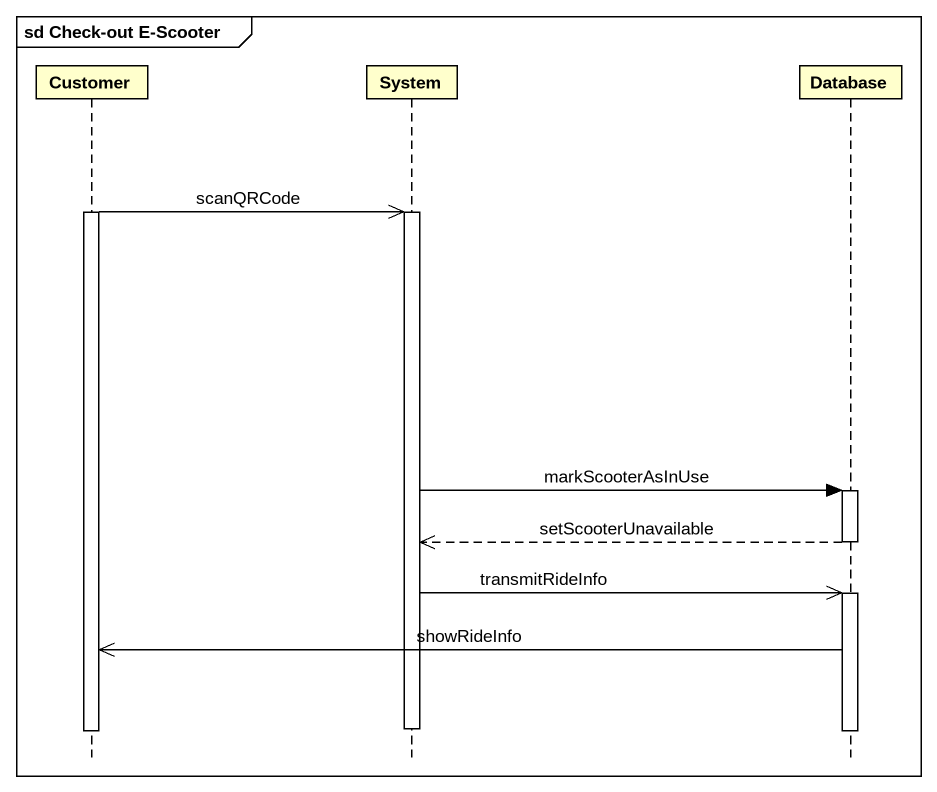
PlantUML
@startuml
mainframe sd Check-out E-Scooter
hide footbox
participant Customer
participant System
participant "Database" as Database_

activate Customer
Customer ->> System : scanQRCode
activate System
System -> Database_ : markScooterAsInUse
activate Database_
Database_ -->> System : setScooterUnavailable
deactivate Database_
System ->> Database_ : transmitRideInfo
activate Database_
Database_ ->> Customer : showRideInfo
deactivate System
deactivate Customer
deactivate Database_
@enduml
